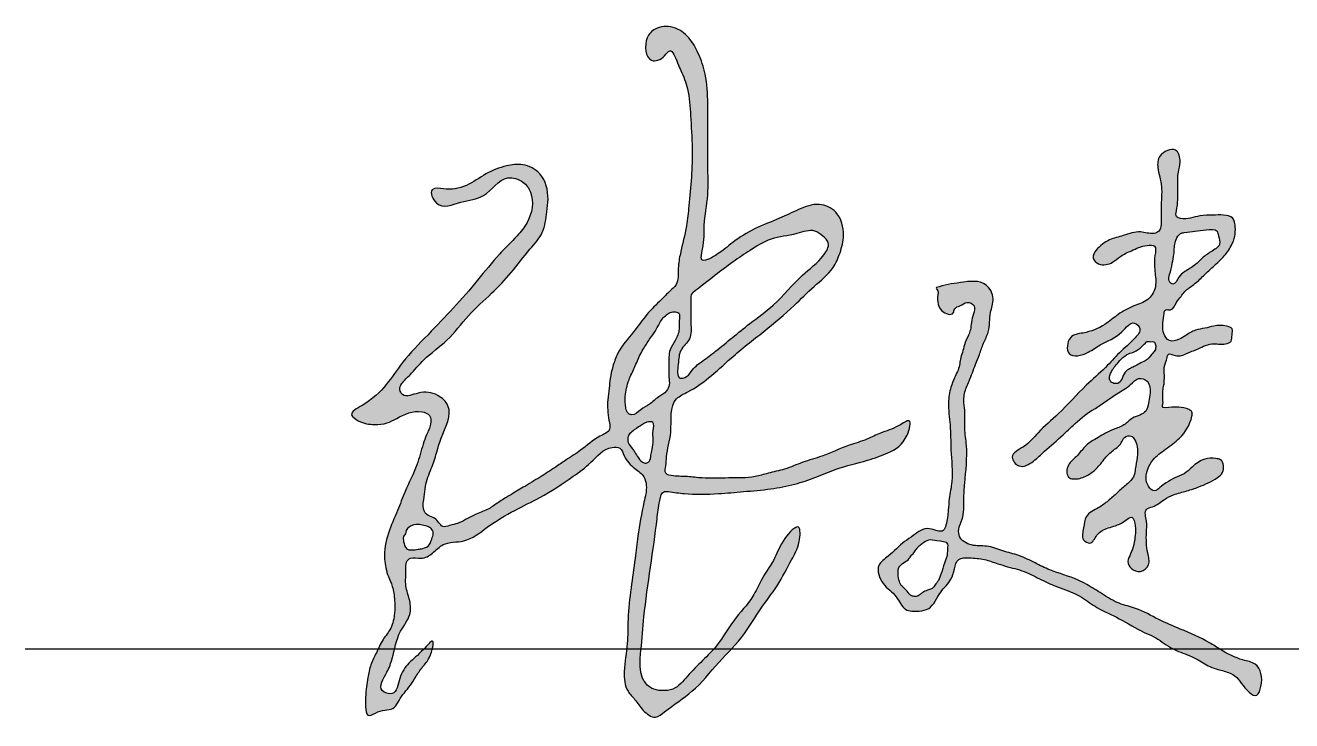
# Model space of a CAD drawing. Extents: x 28773 to 175644, y 7355 to 486294.
# Drawn here: x 94236 to 95993, y 395661 to 396627 of the extents above; entities that cross this region are included whole.
import ezdxf

# ---------------------------------------------------------------- set-up
doc = ezdxf.new("R2010")
doc.units = 0
doc.header["$LTSCALE"] = 1000
doc.header["$MEASUREMENT"] = 0
doc.layers.add('文字和字符', color=7, linetype='Continuous')

msp = doc.modelspace()

# ---------------------------------------------------------------- hatches: boundary and pattern name
at = {"layer": '文字和字符'}
h = msp.add_hatch(color=6, dxfattribs=at)
edge = h.paths.add_edge_path()
edge.add_spline(control_points=[(94816.3, 396399.6), (94816.6, 396399.5), (94853.9, 396401.3), (94873.1, 396421.7), (94901.1, 396431.8), (94927.9, 396435.5), (94956.2, 396420.9), (94962.9, 396391.3), (94959.2, 396364), (94956.3, 396337.9), (94932.9, 396312.7), (94911.6, 396283.3), (94882.4, 396252.9), (94849.7, 396224.5), (94823.8, 396188.2), (94791.1, 396166.8), (94773.1, 396143.5), (94759.7, 396132.1), (94754.1, 396121.2), (94762.2, 396108.3), (94783.8, 396119.3), (94806.8, 396116.4), (94832.8, 396092.5), (94814.3, 396060.6), (94806.8, 396032.5), (94799.5, 396010.1), (94790.4, 395990.5), (94790.4, 395971.2), (94786.1, 395957), (94793.5, 395944.6), (94804.6, 395943.7), (94809.7, 395936.5), (94815.3, 395928.7), (94825.7, 395932.8), (94836.2, 395934.5), (94848.4, 395941.1), (94862.2, 395948.8), (94878.9, 395954.1), (94893.1, 395964.9), (94909.1, 395974.6), (94928.6, 395986.2), (94949.8, 395998.8), (94969.4, 396011.5), (94987.8, 396024.2), (95009.8, 396037.6), (95026.5, 396054), (95049.9, 396063.1), (95045.4, 396079.2), (95044.2, 396092.2), (95043.8, 396107.5), (95046.6, 396122), (95047.4, 396137.6), (95051.4, 396153.5), (95059, 396177), (95079.6, 396198.3), (95097.3, 396225.4), (95116, 396242.9), (95129.3, 396256.6), (95143.3, 396268.5), (95141.2, 396289.2), (95146, 396316), (95154, 396344.5), (95158.4, 396393.3), (95163.3, 396444.4), (95159.2, 396498.7), (95157.5, 396535.1), (95147.8, 396560), (95140.3, 396575.5), (95132.5, 396597.9), (95121.8, 396580.1), (95097.6, 396571.5), (95093.8, 396607), (95111.2, 396624.9), (95136.5, 396626.6), (95158.1, 396610.5), (95171.3, 396586.5), (95181.8, 396555.8), (95183.2, 396525.4), (95183, 396496.6), (95183.2, 396468.2), (95182.6, 396432.2), (95185, 396391.3), (95176.6, 396350.8), (95178.9, 396324.7), (95170.3, 396294.6), (95200.7, 396309.9), (95217.7, 396326.5), (95248.9, 396345.7), (95280.6, 396357.2), (95308.8, 396371), (95336.2, 396382), (95366.2, 396367.9), (95373.9, 396337.5), (95367.4, 396311.3), (95356.2, 396284.9), (95329.6, 396264.4), (95299.5, 396233.2), (95260.3, 396200.7), (95219.2, 396169.1), (95186.6, 396137.5), (95161.2, 396119.9), (95128.3, 396105.4), (95135.7, 396064.2), (95125.5, 396034.6), (95125.6, 396016.3), (95122.3, 396002.8), (95139.4, 396000.1), (95154.9, 396000.6), (95180.9, 395996.8), (95211.8, 395998.8), (95243.1, 395997.3), (95268.2, 396005.6), (95291, 396009.8), (95315, 396020.7), (95345.9, 396028.7), (95374.4, 396042.9), (95402.4, 396050.4), (95425.1, 396062.6), (95443.1, 396066.2), (95467.8, 396084.4), (95458.6, 396046.5), (95435.9, 396033.3), (95400.1, 396020.4), (95365.5, 396013.4), (95333.1, 395998.5), (95302.9, 395988.8), (95269.3, 395982.1), (95233.7, 395979.4), (95193.9, 395975.7), (95158.3, 395974.7), (95134.6, 395978.5), (95119.6, 395980.3), (95114.8, 395961.5), (95109.3, 395907.9), (95096.4, 395834.2), (95090.9, 395761.2), (95086.8, 395723.5), (95104.3, 395704.8), (95119.5, 395702.4), (95139.4, 395703.8), (95161.6, 395733), (95194.5, 395759.2), (95217.9, 395801.8), (95244.3, 395827.7), (95257.9, 395859.9), (95277.4, 395885.8), (95284.8, 395910.6), (95312.6, 395940.3), (95311, 395903.9), (95297.4, 395881.7), (95280.7, 395847.7), (95255.2, 395816.6), (95233.1, 395777.2), (95197.5, 395742.7), (95164.6, 395700.7), (95132.4, 395681.8), (95109.4, 395661.7), (95092.2, 395675.3), (95083.5, 395689.6), (95068.1, 395704.4), (95065.7, 395733.8), (95072.7, 395766.3), (95071.7, 395805.5), (95076.5, 395844.8), (95081.9, 395883), (95086.7, 395922.9), (95092.4, 395956.6), (95099.3, 395983.8), (95095.4, 396002), (95079.6, 396011.8), (95067.9, 396024.4), (95062.9, 396041.4), (95039.9, 396041.2), (95022.7, 396019.6), (94990.1, 395995.6), (94955.2, 395972.6), (94913.2, 395952.9), (94878.7, 395932.4), (94849, 395907.2), (94817.3, 395910.3), (94802.1, 395893.7), (94786.7, 395883.9), (94772.2, 395889.6), (94763.5, 395880.7), (94764.9, 395866.7), (94762.2, 395848.5), (94770.4, 395828.8), (94771.6, 395805.2), (94751.8, 395782.7), (94747.6, 395752.4), (94738.7, 395727.7), (94722.4, 395703.3), (94751.7, 395694.2), (94754, 395722.3), (94768.6, 395743.1), (94784.4, 395754.2), (94806.3, 395781), (94798.5, 395747.9), (94787.4, 395736.4), (94778.2, 395722.8), (94771, 395710.2), (94762, 395700), (94754.7, 395690.1), (94747.3, 395674), (94728.7, 395678.1), (94707.7, 395661.1), (94707.7, 395698.1), (94710.7, 395717.2), (94714.7, 395739.3), (94723.8, 395755.9), (94731.3, 395773.8), (94745.1, 395789.4), (94748.9, 395809.4), (94748.7, 395828.9), (94746.5, 395846.4), (94738.1, 395864.2), (94732.4, 395889.2), (94738.3, 395921.3), (94752.3, 395951.1), (94764, 395983.4), (94779.4, 396012.8), (94786.3, 396040), (94792.7, 396058.9), (94799.4, 396070.9), (94799.1, 396086.3), (94777.6, 396094.1), (94757.6, 396084.2), (94737.7, 396073.2), (94718.5, 396071.8), (94702.3, 396074), (94682.6, 396087.8), (94731.2, 396111.8), (94749.8, 396151.5), (94807.3, 396209.4), (94852.7, 396257.8), (94890.7, 396306.5), (94916.2, 396331.1), (94937.7, 396356.8), (94943.5, 396388.5), (94927.1, 396411.4), (94897.1, 396420.5), (94876.6, 396385.3), (94840.4, 396383.8), (94810, 396367.3), (94791.2, 396403), (94816.1, 396399.6), (94816.3, 396399.6)], knot_values=[0, 0, 0, 0, 29.830329, 58.917813, 87.403057, 108.106156, 133.178165, 167.21185, 183.493575, 210.674955, 237.313626, 275.867732, 312.375317, 353.761043, 395.875537, 434.582879, 460.669761, 476.274997, 484.417806, 491.620343, 511.676156, 536.924503, 555.692553, 598.362356, 618.348177, 639.189191, 663.45492, 677.063063, 692.317653, 702.959274, 711.943659, 720.14469, 726.927846, 735.80548, 746.57076, 757.657127, 773.391329, 790.76732, 805.441898, 822.594095, 842.866694, 868.323001, 891.127033, 907.573393, 930.634575, 961.258613, 976.688727, 988.002723, 1001.170801, 1014.557807, 1029.617846, 1042.133039, 1057.768168, 1075.005198, 1109.99381, 1138.042246, 1164.89526, 1180.29965, 1191.874738, 1213.241442, 1232.349281, 1268.725268, 1294.322921, 1368.395782, 1410.724556, 1445.044845, 1469.944393, 1480.867815, 1499.328512, 1508.741629, 1526.286567, 1555.649157, 1570.573337, 1593.98259, 1617.984445, 1641.382666, 1669.439815, 1707.291974, 1725.035697, 1749.43332, 1786.029801, 1824.844218, 1863.911625, 1895.042411, 1908.396405, 1926.997455, 1954.733646, 1988.605585, 2022.407336, 2049.221687, 2076.673409, 2100.00089, 2131.565175, 2154.184674, 2175.023051, 2209.537897, 2244.846276, 2295.987218, 2350.394106, 2388.904508, 2420.906973, 2437.842954, 2481.538585, 2513.67034, 2525.068719, 2534.685067, 2544.923321, 2563.314623, 2581.768155, 2615.884833, 2650.046285, 2667.232328, 2688.872495, 2714.057646, 2739.784309, 2777.467879, 2801.534699, 2820.718126, 2846.219989, 2860.698517, 2879.243585, 2912.659008, 2940.608915, 2982.423161, 3010.685784, 3039.178412, 3070.401495, 3105.567192, 3138.040416, 3181.77967, 3202.070017, 3207.318711, 3220.228211, 3244.089956, 3371.102495, 3414.225609, 3453.462193, 3467.26996, 3480.300078, 3495.079726, 3519.973063, 3575.220664, 3613.131208, 3652.775903, 3675.917744, 3710.071084, 3737.577823, 3760.456026, 3779.026476, 3804.406012, 3842.427404, 3879.53793, 3916.903526, 3966.451123, 4017.131972, 4061.072175, 4074.638395, 4092.565028, 4109.947309, 4123.823044, 4149.665691, 4185.989873, 4217.238435, 4257.446297, 4295.790415, 4324.39685, 4369.00823, 4390.680082, 4401.809145, 4417.703641, 4439.204356, 4450.588858, 4460.404255, 4494.065203, 4522.530802, 4573.458554, 4609.521342, 4650.912748, 4685.917862, 4712.736046, 4730.120946, 4746.286022, 4759.95949, 4766.863435, 4776.672561, 4797.16942, 4817.291784, 4834.860476, 4859.323634, 4896.066848, 4914.918931, 4939.065769, 4952.349318, 4974.17708, 4996.946, 5022.500289, 5038.394722, 5059.260572, 5074.696393, 5090.132213, 5102.860644, 5115.363234, 5127.279907, 5137.839505, 5160.110254, 5171.91017, 5195.838718, 5221.384366, 5238.430758, 5255.298426, 5274.238989, 5291.838335, 5311.960699, 5328.55338, 5346.364767, 5359.960569, 5382.934513, 5416.477261, 5448.016954, 5474.30002, 5511.880375, 5539.40652, 5552.058861, 5566.94274, 5578.03298, 5588.729847, 5622.382906, 5636.081831, 5651.985781, 5673.57334, 5685.092373, 5703.046221, 5778.830378, 5827.289368, 5921.873186, 5965.463367, 5998.231583, 6019.778213, 6058.791881, 6074.951846, 6095.085564, 6133.666904, 6164.015928, 6195.290173, 6213.346315, 6227.672688, 6227.672688, 6227.672688, 6227.672688], degree=3, periodic=0)
edge = h.paths.add_edge_path(flags=16)
edge.add_spline(control_points=[(95129.2, 396227.1), (95129.1, 396227), (95115.9, 396216), (95112.2, 396203.8), (95102.8, 396192), (95095.8, 396180.6), (95087.8, 396167.3), (95082.1, 396151.8), (95074.1, 396136.7), (95070.3, 396123.1), (95068.4, 396112.4), (95068.6, 396102.9), (95069.2, 396094.8), (95071.5, 396087.5), (95081, 396084.3), (95090, 396093.8), (95103.2, 396100.1), (95113.7, 396110.9), (95125.8, 396117), (95130.7, 396127.8), (95128.4, 396140.3), (95129.7, 396156.2), (95128.4, 396174.8), (95138.6, 396189.2), (95144.6, 396203.2), (95142.4, 396215.5), (95145.6, 396227.6), (95136.8, 396229.7), (95129.3, 396227.1), (95129.2, 396227.1)], knot_values=[0, 0, 0, 0, 15.16178, 26.885115, 40.319645, 54.966413, 64.568744, 83.231373, 100.644648, 111.873825, 122.261764, 130.597594, 138.137919, 145.255344, 149.904189, 163.057972, 176.277051, 191.533217, 204.002706, 212.709306, 222.244258, 238.518955, 257.638434, 271.136509, 286.704711, 297.422187, 307.353728, 313.519692, 320.456367, 320.456367, 320.456367, 320.456367], degree=3, periodic=0)
edge = h.paths.add_edge_path(flags=16)
edge.add_spline(control_points=[(95162.3, 396255.4), (95162.7, 396255.6), (95194.8, 396280.7), (95216.6, 396297.3), (95243.1, 396315.1), (95271.3, 396332.7), (95302.5, 396334.8), (95328.6, 396345), (95342.5, 396334.6), (95354.1, 396323.5), (95339.6, 396298.9), (95309.1, 396278.2), (95279.6, 396239.9), (95244, 396214.9), (95217.5, 396193.4), (95196.1, 396175.6), (95177.3, 396161.5), (95162.2, 396150.9), (95156.3, 396138.4), (95138.9, 396134), (95143, 396158.1), (95142.8, 396176.1), (95161.7, 396190.7), (95159.3, 396210.8), (95159.5, 396227.6), (95160.2, 396239.9), (95158.7, 396248.5), (95162.3, 396255.3), (95162.3, 396255.4)], knot_values=[0, 0, 0, 0, 36.430419, 65.187197, 91.419752, 121.899033, 155.898168, 179.129599, 191.187594, 202.563458, 218.937757, 256.902618, 310.337733, 348.658026, 377.380118, 405.122206, 425.745844, 443.117225, 454.890005, 463.601594, 481.231921, 499.962837, 517.902498, 538.606138, 551.160941, 565.957672, 570.889886, 577.866804, 577.866804, 577.866804, 577.866804], degree=3, periodic=0)
edge = h.paths.add_edge_path(flags=16)
edge.add_spline(control_points=[(95072.1, 396052.7), (95072.1, 396052.9), (95080.9, 396067.3), (95090.6, 396071.1), (95098.4, 396076.3), (95110.2, 396076.9), (95106.2, 396062.6), (95107.9, 396051.2), (95106.3, 396039.3), (95103.9, 396029.7), (95103.5, 396021.7), (95097.4, 396018.2), (95090.1, 396020.4), (95085.9, 396028), (95081.1, 396034.8), (95076.7, 396042.1), (95071.2, 396045.3), (95072.1, 396052.7), (95072.1, 396052.7)], knot_values=[0, 0, 0, 0, 13.966431, 26.642221, 32.867363, 40.668687, 50.865474, 62.813241, 75.541774, 82.709236, 91.158043, 95.563358, 100.25464, 110.515602, 118.401257, 123.681007, 133.675528, 136.491121, 136.491121, 136.491121, 136.491121], degree=3, periodic=0)
edge = h.paths.add_edge_path(flags=16)
edge.add_spline(control_points=[(94764, 395922.3), (94764, 395922.5), (94772.3, 395936.7), (94785, 395933.3), (94794.6, 395931), (94801.6, 395927.1), (94802.7, 395918.8), (94799.3, 395912.1), (94796.9, 395903.7), (94788.8, 395900), (94778.4, 395898.8), (94764.2, 395896), (94761.1, 395909.1), (94759.6, 395915.9), (94764, 395922.3), (94764, 395922.3)], knot_values=[0, 0, 0, 0, 11.122688, 25.410392, 33.76565, 39.259742, 46.34399, 54.032835, 60.099225, 69.754386, 75.753906, 90.734986, 100.54138, 106.793197, 112.698594, 112.698594, 112.698594, 112.698594], degree=3, periodic=0)
h = msp.add_hatch(color=6, dxfattribs=at)
edge = h.paths.add_edge_path()
edge.add_spline(control_points=[(95722, 396314.5), (95722.2, 396314.7), (95741, 396332), (95760.6, 396333.6), (95781.8, 396343), (95798.4, 396335.7), (95810.8, 396340.5), (95813.2, 396355.2), (95811, 396375.1), (95814.4, 396397.7), (95810.4, 396416.1), (95806.6, 396430), (95807.9, 396448.6), (95834.2, 396460), (95840.5, 396437), (95834.8, 396421.5), (95835.5, 396403.7), (95835.8, 396385.3), (95834.4, 396372.3), (95831.6, 396360.4), (95847.2, 396356), (95862.6, 396363), (95883.2, 396362.9), (95897.8, 396363.6), (95913.6, 396361.2), (95915.5, 396346.3), (95915.2, 396333.2), (95909.1, 396318.6), (95898.3, 396303.7), (95884, 396291.2), (95870.4, 396278.5), (95858.7, 396266.6), (95846.2, 396259.3), (95839.6, 396249.5), (95832.3, 396242.2), (95828.6, 396229.4), (95816.7, 396233.6), (95815.6, 396216.1), (95812, 396203.2), (95823.1, 396185.8), (95836.9, 396190), (95847.6, 396196.8), (95858.9, 396204), (95872.7, 396205.7), (95886.9, 396209.8), (95899.1, 396210.4), (95912.7, 396206.2), (95909.9, 396196.6), (95911, 396187.2), (95897.6, 396182.4), (95885, 396185.9), (95871.2, 396181.7), (95862.1, 396176.2), (95851.4, 396173.3), (95842, 396167.7), (95831.8, 396167.1), (95821.7, 396172.4), (95819.9, 396161.4), (95816, 396153.9), (95816.7, 396142.9), (95816.8, 396134.9), (95816, 396126.7), (95814.3, 396119.2), (95814.8, 396111.8), (95814.5, 396105.7), (95815.1, 396101.3), (95812.2, 396093.7), (95827.3, 396096.9), (95837.8, 396096.3), (95848, 396095.2), (95856, 396090), (95853.2, 396073.3), (95841.4, 396054.7), (95819.2, 396038.3), (95801.8, 396026.2), (95791.5, 396008.1), (95789.5, 395990.5), (95802.5, 395977.4), (95811.1, 395985.9), (95820, 395991.8), (95831, 395999.2), (95845, 396003), (95856.4, 396014.9), (95870.6, 396025.6), (95885.1, 396025.7), (95899.1, 396023.5), (95900.6, 396006.2), (95885.2, 395994.6), (95868.1, 395986.6), (95847.4, 395979.7), (95830.9, 395975.8), (95814.8, 395967.9), (95804.5, 395958.6), (95787.4, 395955), (95793.3, 395937.4), (95791.2, 395918.5), (95791.9, 395898.2), (95798.1, 395877.6), (95784.1, 395865.4), (95770.6, 395871), (95764.2, 395882.6), (95773, 395897.6), (95776.3, 395914.8), (95777, 395930.5), (95773.1, 395948.8), (95756.5, 395932.6), (95740, 395930.3), (95722.6, 395922.1), (95715.9, 395904.1), (95700.2, 395913.5), (95705.7, 395928.8), (95706.1, 395947.7), (95724.9, 395955.8), (95739.1, 395966.4), (95751.6, 395977.9), (95763.7, 395988.8), (95775.1, 395998.7), (95776.4, 396013), (95779.4, 396026.1), (95780, 396040.5), (95776.6, 396050.6), (95770.7, 396058.1), (95760.4, 396055.7), (95756.6, 396043.7), (95744.2, 396036.1), (95733.9, 396025.7), (95725.9, 396014.2), (95714.8, 396004.1), (95701, 395996.6), (95679.6, 395995.7), (95681.6, 396018.2), (95695.9, 396027.4), (95706.4, 396043.8), (95725.4, 396054.7), (95743.1, 396065.2), (95761.3, 396070.5), (95772.8, 396083.8), (95791.7, 396086.6), (95795.3, 396106), (95798.4, 396119.7), (95793.5, 396134.4), (95779.3, 396138.7), (95768.1, 396124.4), (95746.5, 396113.9), (95730, 396099.8), (95708.4, 396087.3), (95693.5, 396074.5), (95672.7, 396054.5), (95653.3, 396038.3), (95636.2, 396021.3), (95616.2, 396009.1), (95599.3, 396030.5), (95626, 396042.2), (95642.6, 396063.9), (95675, 396090.4), (95703, 396123.5), (95733.5, 396149), (95754.7, 396173.4), (95771.8, 396187.4), (95786.6, 396204.5), (95771.6, 396218.8), (95754.9, 396193.5), (95731.1, 396186.7), (95711.2, 396170.8), (95679.1, 396162.1), (95682.3, 396197), (95709.4, 396199.2), (95732.2, 396208.1), (95752.5, 396226.2), (95772.9, 396237.2), (95794.3, 396243.5), (95806.3, 396261.9), (95803.6, 396284.1), (95801.9, 396301.1), (95806.6, 396322.1), (95787, 396321.3), (95773.2, 396314.4), (95756.2, 396307.2), (95744.1, 396295.4), (95728.5, 396292.5), (95714.2, 396301.6), (95721.9, 396314.4), (95722, 396314.5)], knot_values=[0, 0, 0, 0, 21.814226, 40.014518, 62.705103, 80.181203, 87.059593, 95.960741, 117.525979, 144.48919, 157.446323, 169.514731, 184.787555, 205.834293, 221.965238, 235.360358, 252.742704, 270.71375, 285.202589, 292.391017, 298.294038, 323.168932, 339.890762, 353.677583, 365.620364, 378.129251, 389.526685, 402.989381, 420.611403, 440.531037, 455.37129, 472.336878, 486.5792, 494.822314, 504.352288, 516.704907, 522.699181, 530.27695, 553.639261, 565.149337, 577.864888, 587.528817, 601.603428, 613.797645, 625.753182, 641.937729, 649.9788, 657.766267, 665.645468, 673.686615, 691.069983, 702.267642, 712.223711, 720.551303, 732.907569, 741.299569, 750.370401, 754.159277, 767.819998, 775.008381, 783.993926, 790.014194, 797.893351, 805.081778, 810.473088, 814.666318, 817.720913, 829.769177, 838.760629, 852.283854, 856.964277, 862.355586, 894.641394, 917.573479, 938.655869, 952.338385, 974.413595, 984.091028, 992.098792, 1002.565424, 1015.429981, 1028.359865, 1041.617731, 1060.692449, 1075.149999, 1081.330321, 1097.650211, 1107.252151, 1133.82575, 1149.932866, 1167.658992, 1180.945792, 1198.851742, 1207.212315, 1222.48382, 1236.906949, 1263.262694, 1278.557776, 1291.815576, 1304.435541, 1313.922398, 1324.654884, 1349.142625, 1361.020488, 1372.838601, 1385.371679, 1406.33795, 1423.525104, 1437.340436, 1446.079862, 1461.351368, 1476.168885, 1496.200813, 1510.803882, 1526.560496, 1542.662576, 1557.114579, 1565.766985, 1581.249459, 1594.824166, 1604.755407, 1610.756543, 1619.414177, 1627.419657, 1643.634371, 1658.03725, 1667.713087, 1682.728431, 1698.677316, 1713.209272, 1728.480822, 1743.495369, 1760.340716, 1781.062409, 1803.083586, 1817.90876, 1831.829559, 1851.204785, 1861.937228, 1882.369986, 1890.726834, 1902.273459, 1915.005119, 1936.427946, 1969.389218, 1974.338724, 2005.754245, 2023.168452, 2055.026844, 2074.268902, 2093.867831, 2107.78631, 2127.599717, 2153.412209, 2189.440129, 2240.453356, 2274.08225, 2299.89394, 2328.106323, 2341.387876, 2350.989816, 2370.530551, 2403.28468, 2421.19063, 2445.869309, 2466.302067, 2483.491087, 2513.600141, 2534.81948, 2557.988589, 2577.732832, 2594.915337, 2613.696208, 2636.660478, 2648.798069, 2658.352665, 2679.53953, 2695.582632, 2708.030864, 2726.091721, 2735.787779, 2747.159611, 2747.159611, 2747.159611, 2747.159611], degree=3, periodic=0)
edge = h.paths.add_edge_path(flags=16)
edge.add_spline(control_points=[(95792.1, 396187.1), (95792, 396187), (95783.2, 396178.5), (95777, 396173.1), (95765.2, 396170.9), (95757.2, 396163.6), (95750.4, 396155.7), (95744.9, 396149.3), (95741.4, 396142.3), (95739.5, 396134), (95745.6, 396129.2), (95752.9, 396128.4), (95758.6, 396136), (95760.7, 396144.8), (95768.1, 396150), (95775.3, 396152.6), (95781.9, 396157.3), (95791.9, 396160.5), (95797.8, 396168.6), (95804.2, 396175), (95805.2, 396181.2), (95803.2, 396188.5), (95797.8, 396187.4), (95792.1, 396187.1), (95792.1, 396187.1)], knot_values=[0, 0, 0, 0, 8.439041, 20.62857, 28.097042, 39.877603, 49.765051, 57.178901, 62.854461, 72.258155, 76.58164, 82.950578, 90.312624, 100.188639, 107.6845, 114.090351, 121.535477, 130.11106, 142.317774, 148.462757, 154.387511, 159.526625, 165.895648, 169.459976, 169.459976, 169.459976, 169.459976], degree=3, periodic=0)
edge = h.paths.add_edge_path(flags=16)
edge.add_spline(control_points=[(95837.2, 396335.6), (95837.1, 396335.5), (95831, 396326.5), (95830.8, 396318.3), (95830.1, 396307.6), (95827.4, 396295), (95824.8, 396283.1), (95821.6, 396272.3), (95830.8, 396263.6), (95836, 396278.2), (95846.3, 396286.1), (95859.3, 396292.6), (95869.6, 396304.1), (95880.8, 396312.4), (95896.1, 396320.4), (95892.2, 396332.6), (95889.8, 396344.4), (95867.5, 396342.4), (95852.1, 396338.4), (95840.3, 396338.9), (95837.2, 396335.6), (95837.2, 396335.6)], knot_values=[0, 0, 0, 0, 9.334311, 17.140719, 26.361451, 38.018579, 52.789195, 61.01517, 67.124154, 79.068588, 89.242621, 105.885881, 117.802758, 131.460083, 146.451071, 157.202444, 163.309657, 177.435607, 205.630785, 210.588468, 213.165382, 213.165382, 213.165382, 213.165382], degree=3, periodic=0)
h = msp.add_hatch(color=6, dxfattribs=at)
edge = h.paths.add_edge_path()
edge.add_spline(control_points=[(95500.4, 396262.4), (95500.7, 396262.5), (95538.2, 396271.3), (95567.8, 396274.1), (95582.3, 396247.2), (95573, 396225.6), (95575.2, 396203.5), (95565.1, 396185.4), (95560.4, 396170), (95553.2, 396152.7), (95548, 396137.3), (95540.6, 396121.6), (95537.4, 396107.6), (95540.8, 396088.6), (95538.5, 396067.4), (95544.6, 396033.9), (95540.2, 396000.7), (95538, 395966.8), (95539.2, 395944.3), (95530.4, 395928.7), (95532, 395912.7), (95549.5, 395902.6), (95571, 395905.2), (95592.4, 395896.3), (95615.6, 395891.3), (95636.7, 395880.4), (95663.3, 395867.1), (95688.6, 395860.8), (95712.5, 395848.7), (95730.9, 395836.9), (95752.6, 395823.1), (95781.2, 395817.1), (95807.7, 395801.2), (95842.6, 395786.9), (95872, 395774.5), (95899.2, 395756.7), (95919.7, 395746), (95949.2, 395740.8), (95954.6, 395715.8), (95943.6, 395687.8), (95925.4, 395710.5), (95915.1, 395724.7), (95899.2, 395730.7), (95880.9, 395734.3), (95865.3, 395745.5), (95845.9, 395753.9), (95823.7, 395761.7), (95806.3, 395776.6), (95780.8, 395786.4), (95756.3, 395803.2), (95725, 395815.3), (95700.6, 395835), (95674.4, 395844.5), (95648.4, 395854.7), (95625.8, 395868.5), (95603.4, 395873.5), (95584, 395879.4), (95566.4, 395886), (95548.8, 395887.3), (95529.2, 395887.6), (95525.3, 395871.1), (95521.2, 395854.4), (95503.4, 395839.9), (95495.6, 395816.6), (95474.8, 395812.7), (95454.3, 395812.4), (95445.5, 395836.7), (95424.6, 395848.4), (95414.8, 395876.7), (95438, 395891.7), (95451.5, 395907.4), (95471, 395919.7), (95487.5, 395933.3), (95509.1, 395919.8), (95515.6, 395937.4), (95516.7, 395951.6), (95518.1, 395972.2), (95524.3, 395999.7), (95519.8, 396034.2), (95520.6, 396070.7), (95515.4, 396099.7), (95519.4, 396121.8), (95525.7, 396138.8), (95532.8, 396151.1), (95533.1, 396163.8), (95537.1, 396172.7), (95539, 396184.3), (95544.1, 396194.3), (95548.2, 396204.6), (95548.6, 396214.9), (95551.5, 396225.3), (95555.6, 396237.9), (95542.2, 396244.3), (95534.4, 396237), (95524.9, 396234.8), (95524.5, 396222), (95507.1, 396228.2), (95501.9, 396239.9), (95501.6, 396250.4), (95503.2, 396257.3), (95500.3, 396262.4), (95500.4, 396262.4)], knot_values=[0, 0, 0, 0, 31.567408, 64.804615, 84.514899, 102.449572, 127.665217, 143.393176, 158.761139, 172.306084, 195.386314, 203.777391, 220.63047, 233.896682, 257.032253, 279.176201, 327.700844, 348.661996, 374.096735, 388.033075, 396.915328, 415.877792, 435.250381, 456.66983, 478.431065, 501.305126, 522.015154, 560.722472, 573.046245, 596.2976, 621.456877, 643.421109, 676.452722, 706.559804, 747.979879, 764.804525, 796.369237, 812.756663, 842.42195, 854.740888, 879.873646, 891.588111, 907.370515, 923.988969, 943.623296, 959.405623, 982.733778, 1008.381509, 1021.700495, 1058.208083, 1090.24983, 1114.093944, 1144.201026, 1166.925646, 1191.573171, 1217.002209, 1229.971469, 1248.063792, 1268.029249, 1281.440462, 1294.753802, 1308.690116, 1329.858381, 1355.865323, 1368.43417, 1386.209945, 1406.30905, 1430.06276, 1453.845898, 1470.989804, 1499.087867, 1512.54167, 1535.266273, 1553.042048, 1560.571233, 1580.172383, 1594.917168, 1617.197884, 1657.975453, 1689.943564, 1718.67234, 1738.776712, 1751.36341, 1769.195262, 1777.025624, 1785.794542, 1795.901638, 1809.568461, 1816.675984, 1826.397683, 1837.686133, 1847.881877, 1857.816128, 1868.115168, 1875.917125, 1881.585263, 1896.597226, 1905.82176, 1918.671785, 1923.218896, 1927.782629, 1927.782629, 1927.782629, 1927.782629], degree=3, periodic=0)
edge = h.paths.add_edge_path(flags=17)
edge.add_spline(control_points=[(95455.8, 395880.8), (95455.7, 395880.7), (95447.2, 395875.2), (95447, 395866.3), (95447.7, 395857.7), (95451, 395848.2), (95458.9, 395843.3), (95462.3, 395835.7), (95468.6, 395833.5), (95474.3, 395833.4), (95478.6, 395837.1), (95483.4, 395840.9), (95489, 395842.4), (95495.1, 395844.6), (95498.8, 395850.1), (95503.9, 395856.4), (95507.9, 395866.9), (95510.8, 395878.7), (95516, 395890.7), (95515.5, 395899.6), (95516.7, 395910.8), (95501.5, 395910.3), (95490, 395914.1), (95481.5, 395907.8), (95475.4, 395903.2), (95471.6, 395897.9), (95468.5, 395892.8), (95464.1, 395889.5), (95462.3, 395884.3), (95455.8, 395880.8), (95455.8, 395880.8)], knot_values=[0, 0, 0, 0, 9.663903, 14.696519, 25.589324, 33.287033, 41.448102, 50.312117, 54.669885, 59.317586, 65.471876, 69.610934, 76.339168, 81.250991, 86.994431, 94.228062, 103.814692, 117.550507, 128.275999, 139.362893, 142.658643, 157.109971, 167.517587, 177.222957, 183.783609, 188.977779, 195.04957, 200.641099, 203.083872, 211.139425, 211.139425, 211.139425, 211.139425], degree=3, periodic=0)

# ---------------------------------------------------------------- linework, layer by layer
msp.add_line((94236.1, 395760.9), (97836.1, 395760.9))
at = {"layer": '文字和字符', "color": 6}
for points, start_tangent, end_tangent in [([(94816.3, 396399.6), (94848.1, 396404.4), (94875.3, 396420.3), (94904, 396431.5), (94926.3, 396433.1), (94950.2, 396420.3), (94961.4, 396385.3), (94959.8, 396367.7), (94953.4, 396339.1), (94936.4, 396315.8), (94910.3, 396283.3), (94883.2, 396254.6), (94851.1, 396223.4), (94821, 396189.3), (94789.2, 396162.2), (94770, 396141.5), (94758.6, 396129.1), (94755.7, 396120.8), (94759.6, 396114.1), (94781.2, 396116), (94808.3, 396112.8), (94822.6, 396098.5), (94813.1, 396053.3), (94806.7, 396032.7), (94799.5, 396011.4), (94791.2, 395986.5), (94789.7, 395971.8), (94788.5, 395955.4), (94795, 395945.9), (94804, 395942.4), (94810.1, 395936), (94815.3, 395930.8), (94824.8, 395932.1), (94836, 395935.1), (94846.8, 395940.3), (94861.9, 395948), (94879.2, 395955.4), (94892.5, 395964.1), (94908.2, 395974), (94927, 395985.2), (94950.5, 395999.4), (94971.2, 396012.9), (94986, 396022.8), (95006.7, 396036.6), (95033.5, 396056), (95046.9, 396066), (95046, 396078.2), (95044.3, 396092.3), (95044.3, 396106.8), (95046.3, 396122.9), (95047.7, 396136.4), (95051.4, 396152.9), (95057.8, 396170.4), (95080.2, 396200.9), (95098.5, 396225), (95118.7, 396245.8), (95130.6, 396257.5), (95139.1, 396266.7), (95142.2, 396289.6), (95145.1, 396310), (95153.6, 396348.4), (95156.9, 396375.9), (95161.5, 396455.8), (95159.2, 396501.5), (95155, 396538.4), (95145.9, 396563.7), (95141.1, 396574.5), (95130.3, 396591.3), (95123.1, 396584.1), (95105.1, 396578.1), (95099.1, 396609.3), (95109.9, 396621.3), (95135.1, 396623.7), (95156.7, 396609.3), (95169.9, 396587.7), (95179.5, 396558.9), (95183.1, 396518.2), (95183.1, 396499), (95183.1, 396472.6), (95183.1, 396433.1), (95183.1, 396391.1), (95178.3, 396349.1), (95175.9, 396315.6), (95174.7, 396301.2), (95193.9, 396307.2), (95217.8, 396325.2), (95249, 396344.4), (95282.6, 396358.7), (95309, 396370.7), (95337.8, 396377.9), (95360.6, 396367.1), (95371.4, 396334.8), (95366.6, 396310.8), (95357, 396290.4), (95330.6, 396264), (95303, 396237.7), (95261, 396201.7), (95215.4, 396164.5), (95184.3, 396137), (95155.5, 396117.8), (95139.9, 396108.2), (95131.7, 396061.7), (95125.9, 396027.4), (95124.9, 396015.1), (95124.9, 396004.7), (95135.3, 396001), (95155.2, 396000), (95175.1, 395998.1), (95211.9, 395998.1), (95248.8, 396000), (95266.8, 396004.7), (95289.5, 396010.4), (95315, 396019.9), (95341.5, 396028.4), (95379.3, 396043.5), (95403.9, 396052), (95422.8, 396060.5), (95448.3, 396070.9), (95462.5, 396077.5), (95459.7, 396057.7), (95433.2, 396033.1), (95404.8, 396022.7), (95361.3, 396010.4), (95333, 395999.1), (95303.7, 395989.6), (95270.6, 395983), (95232.7, 395979.2), (95197.8, 395976.4), (95150.5, 395976.4), (95128.7, 395979.2), (95123.1, 395979.2), (95116.4, 395966.9), (95112.7, 395941.4), (95094.6, 395805.3), (95090.4, 395758.9), (95094.6, 395716.7), (95105.2, 395706.1), (95118.9, 395703), (95134.8, 395705.1), (95154.8, 395723), (95196, 395766.3), (95219.2, 395800), (95245.6, 395833.8), (95257.2, 395856), (95276.2, 395887.6), (95290, 395914), (95309, 395929.8), (95310, 395909.8), (95299.5, 395884.5), (95279.4, 395848.6), (95256.2, 395815.9), (95234, 395782.1), (95198.5, 395742), (95161.2, 395701.9), (95123.2, 395673.4), (95110.5, 395666.1), (95093.6, 395675.5), (95082, 395690.3), (95072.5, 395701.9), (95067.2, 395729.4), (95071.4, 395768.4), (95072.5, 395802.2), (95076.7, 395845.4), (95082.2, 395886.5), (95086.2, 395917.2), (95094.6, 395964.6), (95097.8, 395987.8), (95094.6, 395999.5), (95082, 396011.1), (95067.2, 396029), (95060.9, 396039.5), (95050.3, 396040.6), (95020.6, 396019.6), (94996.5, 396000.5), (94950, 395971), (94915.3, 395953.2), (94877.2, 395929.8), (94844.4, 395910.8), (94815.9, 395905.6), (94801.1, 395893.9), (94785.3, 395886.6), (94770.5, 395886.6), (94765.2, 395881.3), (94764.2, 395870.7), (94764.2, 395848.6), (94769.5, 395827.5), (94769.5, 395808.5), (94756.8, 395785.3), (94745.2, 395747.3), (94737.8, 395728.3), (94731.5, 395703), (94745.2, 395698.8), (94755.7, 395719.9), (94768.4, 395741), (94788.5, 395760), (94801.1, 395771.6), (94796.9, 395749.4), (94787.4, 395735.7), (94777.9, 395722), (94770.5, 395710.4), (94762.1, 395699.8), (94754.7, 395689.3), (94748.4, 395679.8), (94725.1, 395673.4), (94713.5, 395668.2), (94708.2, 395693.5), (94711.4, 395720.9), (94715.6, 395738.9), (94723.2, 395755.4), (94732.5, 395773.7), (94743.1, 395789.5), (94748.4, 395810.6), (94748.4, 395828.5), (94745.2, 395847.5), (94739.9, 395861.2), (94734.6, 395885.5), (94739.9, 395921.4), (94752.6, 395953), (94763.1, 395979.4), (94779.4, 396016.6), (94788.2, 396045.1), (94792.8, 396057.9), (94798.5, 396073), (94796.9, 396084.9), (94786.6, 396090), (94751.4, 396080.7), (94738, 396074.5), (94720.9, 396072.5), (94698.2, 396077.6), (94688.9, 396085.9), (94703.3, 396098.8), (94759.5, 396158.5), (94794.9, 396197.1), (94863.7, 396272.7), (94894, 396308.8), (94918.5, 396334.4), (94932.5, 396353), (94937.1, 396394.9), (94926.6, 396408.9), (94905.7, 396414.7), (94871.9, 396390.3), (94840.4, 396381), (94806.6, 396379.8), (94800.8, 396398.4), (94816.3, 396399.6)], (0.984905, -0.173097), (0.984905, -0.173097)), ([(95722, 396314.5), (95740.8, 396328.8), (95759.6, 396334.6), (95783.6, 396339.8), (95802.4, 396337.8), (95809.1, 396341), (95812.1, 396350.1), (95812.1, 396373.4), (95812.7, 396402.6), (95810.2, 396416.3), (95807.6, 396429.1), (95810.8, 396445.3), (95832.2, 396453.1), (95838.7, 396436.9), (95836.1, 396422.6), (95835.4, 396403.9), (95835.4, 396384.4), (95833.5, 396368.9), (95833.5, 396361.1), (95839.3, 396358.5), (95866, 396362), (95884, 396363.1), (95898.9, 396363.1), (95911.2, 396359.2), (95915.1, 396346.2), (95914.5, 396333.9), (95909.3, 396320.3), (95898.3, 396304.8), (95882.7, 396289.9), (95871, 396278.9), (95857.4, 396266.6), (95845.3, 396257.1), (95839.8, 396250.1), (95833.5, 396242), (95825, 396231.6), (95818.6, 396231.6), (95816, 396223.8), (95816, 396198.6), (95823.7, 396188.9), (95837.4, 396190.8), (95846.4, 396196), (95859.9, 396203.2), (95872.7, 396206.1), (95885.3, 396209), (95902.8, 396209), (95910.6, 396205.1), (95910.6, 396196.7), (95909.3, 396188.2), (95901.5, 396184.3), (95882.7, 396184.3), (95871.1, 396181.1), (95861.4, 396176.4), (95852.9, 396173.3), (95840.6, 396168.2), (95831.5, 396168.2), (95821.8, 396169.5), (95820.5, 396165.6), (95816.6, 396151.3), (95816.6, 396143.6), (95816.6, 396133.8), (95816, 396127.4), (95814.7, 396118.9), (95814.7, 396111.2), (95814.7, 396105.3), (95814.7, 396100.8), (95814, 396097.6), (95827, 396096.3), (95836.7, 396096.3), (95851, 396093), (95854.9, 396089.8), (95854.9, 396084), (95837.8, 396053.5), (95818.5, 396038), (95801.1, 396023.3), (95793.7, 396010.4), (95794.6, 395986.6), (95802.9, 395980.2), (95810.2, 395984.8), (95819.4, 395991.4), (95831.4, 395998.5), (95844.2, 396004), (95855.2, 396013.2), (95872.7, 396024.2), (95888.3, 396025.1), (95894.7, 396023.3), (95897.4, 396005.9), (95890.1, 395998.5), (95864.4, 395985.7), (95847.9, 395980.2), (95829.5, 395974.7), (95816.7, 395968.2), (95800.2, 395958.2), (95791.9, 395954.5), (95791.9, 395938), (95791.9, 395922.4), (95793.7, 395894), (95794.6, 395877.5), (95783.6, 395868.3), (95770.8, 395872.9), (95766.2, 395882), (95769.9, 395893), (95776.3, 395918.7), (95776.3, 395931.6), (95771.7, 395943.5), (95759.8, 395937.1), (95738.7, 395928.8), (95723.1, 395918.7), (95713, 395907.7), (95704.7, 395912.3), (95704.7, 395928.8), (95708.4, 395944.4), (95725.8, 395957.2), (95738.7, 395966.4), (95751.4, 395977.7), (95764.4, 395989.3), (95774.5, 396001.3), (95776.3, 396010.4), (95779, 396026.9), (95779, 396041.6), (95775.4, 396051.7), (95770.8, 396056.3), (95761.6, 396054.5), (95757, 396047.1), (95744.2, 396035.2), (95733.2, 396024.2), (95726.7, 396015.9), (95714.8, 396004.9), (95699.2, 395997.6), (95683.6, 395999.4), (95683.6, 396015.9), (95694.6, 396027.9), (95706.5, 396041.6), (95724.9, 396054.5), (95746, 396065.5), (95760.7, 396071.9), (95772.6, 396081.1), (95791, 396091.1), (95794.6, 396102.1), (95796.5, 396124.2), (95792.8, 396132.4), (95780.9, 396136.1), (95769.9, 396127.8), (95750.6, 396115), (95721.2, 396094.8), (95716.6, 396092.1), (95690, 396071), (95676.3, 396058.1), (95650.6, 396035.2), (95635, 396021.4), (95614.8, 396015), (95605.6, 396026.9), (95621.2, 396041.6), (95641.4, 396060.9), (95669.8, 396087.5), (95708.4, 396126.9), (95735, 396151.7), (95754.3, 396171.8), (95776.3, 396192.9), (95782.7, 396205.8), (95775.4, 396213.1), (95757.9, 396201.2), (95727.7, 396182.9), (95711.1, 396172.8), (95684.5, 396170.9), (95686.4, 396192.9), (95703.8, 396199.4), (95734.1, 396211.3), (95752.4, 396225), (95774.5, 396237), (95793.7, 396246.1), (95803.8, 396261.7), (95803.9, 396282), (95803.6, 396306.9), (95803.1, 396320), (95792.8, 396321.1), (95771.1, 396313.7), (95755.7, 396305.7), (95744.9, 396297.7), (95725.5, 396295.5), (95718.1, 396302.9), (95722, 396314.5)], (0.662995, 0.748624), (0.662995, 0.748624)), ([(95162.3, 396255.4), (95193.4, 396279.5), (95218.3, 396298.2), (95241.8, 396314.1), (95270.9, 396329.6), (95306.8, 396337.5), (95331.6, 396341), (95342.7, 396334.1), (95350.3, 396324.4), (95344.1, 396307.9), (95314.4, 396279.5), (95274, 396238.2), (95241.5, 396212.5), (95217.3, 396193.1), (95194, 396174.2), (95176.2, 396160.8), (95162, 396148.5), (95153.7, 396138.8), (95144.5, 396136.9), (95142.1, 396155.8), (95146, 396175.7), (95157.6, 396191.2), (95159.6, 396213.5), (95159.6, 396227), (95159.6, 396243), (95159.6, 396248.4), (95162.3, 396255.4)], (0.790786, 0.612093), (0.790786, 0.612093)), ([(95837.2, 396335.6), (95832.2, 396326.8), (95830.7, 396318.5), (95829.9, 396308.6), (95827.7, 396296.2), (95824, 396280.6), (95823.6, 396271.7), (95828.4, 396267.3), (95836.9, 396277.1), (95844.9, 396284.6), (95860, 396294.4), (95869.3, 396303.3), (95881.2, 396312.1), (95893.3, 396322.8), (95892, 396334.3), (95889.8, 396340.6), (95874.7, 396342.8), (95844.4, 396338.8), (95839.2, 396337.4), (95837.2, 396335.6)], (-0.774883, -0.632104), (-0.774883, -0.632104)), ([(95500.4, 396262.4), (95533.7, 396269.5), (95569.5, 396265.9), (95579, 396246.9), (95575.5, 396227.8), (95572.2, 396200.8), (95565.7, 396185.1), (95560, 396169.5), (95554.7, 396155.8), (95545.7, 396132.6), (95542.1, 396124.2), (95538.5, 396106.4), (95539.7, 396092.1), (95539.7, 396067.1), (95542.1, 396043.2), (95539.7, 395990.8), (95538.5, 395968.2), (95536.1, 395940.8), (95531.4, 395926.5), (95532.6, 395917), (95549.2, 395905.1), (95570.1, 395903.4), (95592.4, 395897), (95614.9, 395890.4), (95637.4, 395880.1), (95657.7, 395870.6), (95697, 395856.3), (95708.9, 395850.3), (95730.4, 395837.2), (95754.2, 395824.1), (95776.8, 395817), (95809, 395801.5), (95838.8, 395788.4), (95879.3, 395769.3), (95894.8, 395759.8), (95925.8, 395745.5), (95942.5, 395739.6), (95950.8, 395708.6), (95944.9, 395696.7), (95923.4, 395713.4), (95915.1, 395722.9), (95899.6, 395730), (95882.4, 395735.2), (95863.8, 395745.5), (95848.3, 395752.7), (95825.2, 395762.7), (95801.9, 395777.7), (95788.8, 395783.6), (95754.2, 395802.7), (95723.2, 395818.2), (95701.8, 395832.5), (95672, 395845.6), (95649.3, 395855.1), (95625.5, 395867), (95599.2, 395874.9), (95585.8, 395879), (95567.1, 395884.9), (95545.7, 395887.2), (95531.4, 395884.9), (95525.4, 395871.8), (95520.6, 395857.5), (95506.3, 395839.6), (95489.7, 395817), (95476.5, 395813.4), (95457.5, 395815.8), (95444.5, 395833.2), (95426.5, 395851.5), (95420.5, 395876.5), (95433.6, 395889.6), (95456.3, 395909.9), (95468.2, 395918.2), (95490.8, 395927.7), (95509.9, 395925.3), (95513.6, 395932.6), (95516.8, 395953.5), (95518.3, 395969.4), (95521.8, 395993.2), (95520.6, 396037.3), (95519.4, 396071.8), (95517.1, 396102.8), (95520.6, 396124.2), (95525.4, 396137), (95532.4, 396154.9), (95533.6, 396163.3), (95536.5, 396172.3), (95539.2, 396182.9), (95544.9, 396196.6), (95547.5, 396203.8), (95548.9, 396214.2), (95551.8, 396226), (95552.7, 396237), (95543.1, 396241.9), (95533, 396237.3), (95525.8, 396233), (95523.8, 396227.2), (95507.8, 396230.4), (95502.9, 396239.1), (95502.3, 396252.9), (95502.3, 396257.9), (95500.4, 396262.4)], (0.945021, 0.327011), (0.945021, 0.327011)), ([(95129.2, 396227.1), (95117.6, 396215.5), (95111.6, 396204.3), (95103.4, 396192.3), (95094.9, 396179), (95089.7, 396170), (95081.5, 396151.6), (95073.8, 396134.4), (95070.4, 396122.7), (95068.7, 396111.7), (95068.7, 396102.6), (95069.6, 396094.5), (95073, 396087.6), (95077.7, 396085.9), (95090.1, 396092.8), (95102.2, 396100.5), (95115, 396110.8), (95125.8, 396118.9), (95129.6, 396127.5), (95129.2, 396137.8), (95129.2, 396155.4), (95130.9, 396176), (95137.8, 396188.9), (95143.4, 396204.8), (95143.4, 396216.4), (95142.9, 396227.1), (95136.5, 396228.8), (95129.2, 396227.1)], (-0.840213, -0.542256), (-0.840213, -0.542256)), ([(95792.1, 396187.1), (95785.5, 396180.8), (95774.8, 396173.1), (95767.1, 396170.7), (95756.9, 396163), (95749.8, 396155), (95744.9, 396148.7), (95742.1, 396143.2), (95741.6, 396133.1), (95745.1, 396130.1), (95752, 396129.5), (95757.5, 396135.3), (95762.2, 396144.9), (95768.5, 396149.9), (95774.8, 396152.8), (95781.8, 396156.8), (95790.2, 396160.8), (95799.5, 396170.1), (95803.6, 396175.3), (95804.7, 396181.6), (95802.8, 396186.8), (95795.9, 396187.4), (95792.1, 396187.1)], (-0.672398, -0.74019), (-0.672398, -0.74019)), ([(95072.1, 396052.7), (95081.1, 396064.9), (95092.5, 396072.5), (95098.5, 396075.5), (95106.9, 396075.1), (95107.3, 396064.1), (95107.3, 396051.2), (95105.8, 396037.5), (95104.3, 396029.9), (95101.6, 396021.2), (95097.4, 396018.9), (95092.5, 396020.1), (95085.3, 396028.6), (95080.7, 396035.7), (95077.4, 396040.4), (95072, 396049.7), (95072.1, 396052.7)], (-0.111358, 0.99378), (-0.111358, 0.99378)), ([(94764, 395922.3), (94771.5, 395931.7), (94786.9, 395932.8), (94795.5, 395930.2), (94800.4, 395926.8), (94801.9, 395919.3), (94799.3, 395911.4), (94796.7, 395905.4), (94787.6, 395900.2), (94781.3, 395899.1), (94765.1, 395900.2), (94761, 395909.9), (94761, 395916.7), (94764, 395922.3)], (0.091716, 0.995785), (0.091716, 0.995785)), ([(95455.8, 395880.8), (95448.1, 395873.6), (95447.1, 395868.3), (95448.4, 395856.6), (95451.7, 395849), (95458.1, 395842.8), (95464.2, 395835.5), (95468.6, 395833.8), (95473.6, 395833.9), (95479.2, 395837.5), (95482.8, 395840.1), (95489.6, 395842.7), (95494.5, 395844.9), (95498.6, 395849.6), (95503.1, 395855.9), (95507.1, 395865.5), (95511.5, 395879.7), (95515.1, 395890.7), (95515.9, 395902.6), (95515.9, 395906.2), (95501.1, 395911.3), (95489.9, 395912.3), (95480.7, 395907.2), (95475.3, 395902.6), (95471.9, 395898.2), (95468, 395892.9), (95463.9, 395888.4), (95462.6, 395886.1), (95455.8, 395880.8)], (-0.840414, -0.541945), (-0.840414, -0.541945))]:
    msp.add_spline(points, degree=3, dxfattribs=dict(at, start_tangent=start_tangent, end_tangent=end_tangent))

doc.saveas('drawing.dxf')
